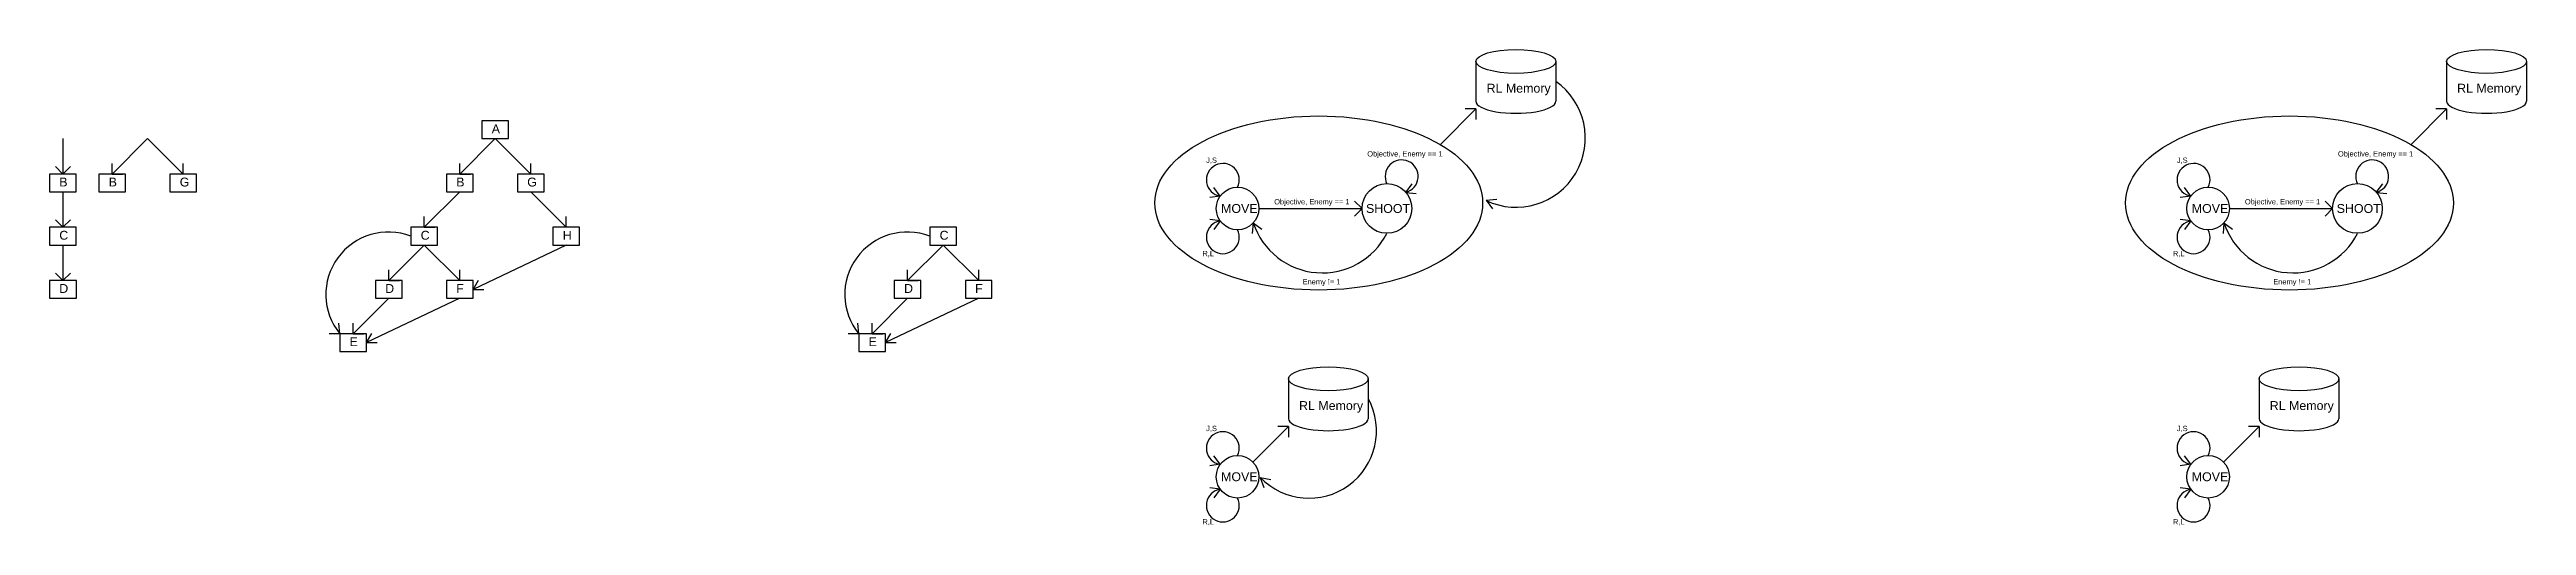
# Model space of a CAD drawing. Header units: inches. Extents: x -228 to 1167, y -185 to 83.
import ezdxf

# ---------------------------------------------------------------- set-up
doc = ezdxf.new("R2010")
doc.units = ezdxf.units.IN
doc.header["$MEASUREMENT"] = 0
doc.styles.get("Standard").update_dxf_attribs({"font": 'arial.ttf'})

msp = doc.modelspace()

# ---------------------------------------------------------------- linework, layer by layer
for p, q in [((575.3, 76.6), (575.3, 54.1)), ((620.3, 76.6), (620.3, 54.1)), ((1121.9, 76.6), (1121.9, 54.1)), ((1166.9, 76.6), (1166.9, 54.1)), ((555.3, 29.8), (575.3, 49.8)), ((575.3, 49.8), (569.3, 49.8)), ((575.3, 49.8), (575.3, 43.8)), ((1101.9, 29.8), (1121.9, 49.8)), ((1121.9, 49.8), (1115.9, 49.8)), ((1121.9, 49.8), (1121.9, 43.8)), ((-220.4, 33.1), (-220.4, 13.1)), ((-172.7, 33.1), (-192.7, 13.1)), ((-172.7, 33.1), (-152.7, 13.1)), ((23.1, 33.1), (3.1, 13.1)), ((23.1, 33.1), (43.1, 13.1)), ((-220.4, 13.1), (-224.6, 17.3)), ((-220.4, 13.1), (-216.1, 17.3)), ((-192.7, 13.1), (-192.7, 19.1)), ((-152.7, 13.1), (-152.7, 19.1)), ((3.1, 13.1), (3.1, 19.1)), ((43.1, 13.1), (43.1, 19.1)), ((-220.4, 3.1), (-220.4, -16.9)), ((-192.7, 13.1), (-186.7, 13.1)), ((-152.7, 13.1), (-158.7, 13.1)), ((3.1, 3.1), (-16.9, -16.9)), ((3.1, 13.1), (9.1, 13.1)), ((43.1, 13.1), (37.1, 13.1)), ((43.1, 3.1), (63.1, -16.9)), ((431.3, 0.7), (425.4, -0.1)), ((431.3, 0.7), (427.7, 5.5)), ((535.8, 2.8), (539.4, 7.6)), ((535.8, 2.8), (541.7, 2.1)), ((977.9, 0.7), (971.9, -0.1)), ((977.9, 0.7), (974.3, 5.5)), ((1082.3, 2.8), (1086, 7.6)), ((1082.3, 2.8), (1088.3, 2.1)), ((-220.4, -16.9), (-224.6, -12.7)), ((-220.4, -16.9), (-216.1, -12.7)), ((-16.9, -16.9), (-16.9, -10.9)), ((63.1, -16.9), (63.1, -10.9)), ((431.3, -13.3), (425.4, -12.6)), ((431.3, -13.3), (427.7, -18.1)), ((453.1, -6.3), (511.2, -6.3)), ((511.2, -6.3), (506.9, -2.1)), ((511.2, -6.3), (506.9, -10.6)), ((581.1, -1.7), (587, -1)), ((581.1, -1.7), (584.6, -6.5)), ((977.9, -13.3), (971.9, -12.6)), ((977.9, -13.3), (974.3, -18.1)), ((999.6, -6.3), (1057.7, -6.3)), ((1057.7, -6.3), (1053.5, -2.1)), ((1057.7, -6.3), (1053.5, -10.6)), ((-220.4, -26.9), (-220.4, -46.9)), ((-16.9, -26.9), (-36.9, -46.9)), ((-16.9, -16.9), (-10.9, -16.9)), ((-16.9, -26.9), (3.1, -46.9)), ((63.1, -26.9), (10.6, -51.9)), ((63.1, -16.9), (57.1, -16.9)), ((275.3, -26.9), (255.3, -46.9)), ((275.3, -26.9), (295.3, -46.9)), ((449.9, -14.4), (449.4, -20.4)), ((449.9, -14.4), (454.8, -17.9)), ((996.5, -14.4), (996, -20.4)), ((996.5, -14.4), (1001.4, -17.9)), ((-36.9, -46.9), (-36.9, -40.9)), ((3.1, -46.9), (3.1, -40.9)), ((255.3, -46.9), (255.3, -40.9)), ((295.3, -46.9), (295.3, -40.9)), ((-220.4, -46.9), (-224.6, -42.7)), ((-220.4, -46.9), (-216.1, -42.7)), ((-36.9, -46.9), (-30.9, -46.9)), ((3.1, -46.9), (-2.9, -46.9)), ((10.6, -51.9), (13.6, -46.7)), ((10.6, -51.9), (16.6, -51.9)), ((255.3, -46.9), (261.3, -46.9)), ((295.3, -46.9), (289.3, -46.9)), ((-36.9, -56.9), (-56.9, -76.9)), ((3.1, -56.9), (-49.4, -81.9)), ((255.3, -56.9), (235.3, -76.9)), ((295.3, -56.9), (242.8, -81.9)), ((-64.4, -76.9), (-70.4, -76.9)), ((-64.4, -76.9), (-65, -70.9)), ((-56.9, -76.9), (-56.9, -70.9)), ((-56.9, -76.9), (-50.9, -76.9)), ((-49.4, -81.9), (-46.4, -76.7)), ((-49.4, -81.9), (-43.4, -81.9)), ((227.8, -76.9), (221.8, -76.9)), ((227.8, -76.9), (227.2, -70.9)), ((235.3, -76.9), (235.3, -70.9)), ((235.3, -76.9), (241.3, -76.9)), ((242.8, -81.9), (245.8, -76.7)), ((242.8, -81.9), (248.8, -81.9)), ((469.7, -102.3), (469.7, -124.8)), ((514.7, -102.3), (514.7, -124.8)), ((1016.3, -102.3), (1016.3, -124.8)), ((1061.3, -102.3), (1061.3, -124.8)), ((449.7, -149.2), (469.7, -129.2)), ((469.7, -129.2), (463.7, -129.2)), ((469.7, -129.2), (469.7, -135.2)), ((996.3, -149.2), (1016.3, -129.2)), ((1016.3, -129.2), (1010.3, -129.2)), ((1016.3, -129.2), (1016.3, -135.2)), ((431.3, -150.5), (425.4, -151.3)), ((431.3, -150.5), (427.7, -145.7)), ((977.9, -150.5), (971.9, -151.3)), ((977.9, -150.5), (974.3, -145.7)), ((431.3, -164.5), (425.4, -163.8)), ((431.3, -164.5), (427.7, -169.3)), ((453.9, -157.9), (459.8, -159.1)), ((453.9, -157.9), (455.8, -163.6)), ((977.9, -164.5), (971.9, -163.8)), ((977.9, -164.5), (974.3, -169.3))]:
    msp.add_line(p, q)
for points in [[(15.6, 33.1), (30.6, 33.1), (30.6, 43.1), (15.6, 43.1)], [(-227.9, 3.1), (-212.9, 3.1), (-212.9, 13.1), (-227.9, 13.1)], [(-200.2, 3.1), (-185.2, 3.1), (-185.2, 13.1), (-200.2, 13.1)], [(-160.2, 3.1), (-145.2, 3.1), (-145.2, 13.1), (-160.2, 13.1)], [(-4.4, 3.1), (10.6, 3.1), (10.6, 13.1), (-4.4, 13.1)], [(35.6, 3.1), (50.6, 3.1), (50.6, 13.1), (35.6, 13.1)], [(-227.9, -26.9), (-212.9, -26.9), (-212.9, -16.9), (-227.9, -16.9)], [(-24.4, -26.9), (-9.4, -26.9), (-9.4, -16.9), (-24.4, -16.9)], [(55.6, -26.9), (70.6, -26.9), (70.6, -16.9), (55.6, -16.9)], [(267.8, -26.9), (282.8, -26.9), (282.8, -16.9), (267.8, -16.9)], [(-227.9, -56.9), (-212.8, -56.9), (-212.8, -46.9), (-227.9, -46.9)], [(-44.4, -56.9), (-29.4, -56.9), (-29.4, -46.9), (-44.4, -46.9)], [(-4.4, -56.9), (10.6, -56.9), (10.6, -46.9), (-4.4, -46.9)], [(247.8, -56.9), (262.8, -56.9), (262.8, -46.9), (247.8, -46.9)], [(287.8, -56.9), (302.8, -56.9), (302.8, -46.9), (287.8, -46.9)], [(-64.4, -86.9), (-49.4, -86.9), (-49.4, -76.9), (-64.4, -76.9)], [(227.8, -86.9), (242.8, -86.9), (242.8, -76.9), (227.8, -76.9)]]:
    msp.add_lwpolyline(points, close=True)
for centre, radius in [((441.1, -6.3), 12), ((525.2, -6.3), 14), ((987.6, -6.3), 12), ((1071.7, -6.3), 14), ((441.1, -157.5), 12), ((987.6, -157.5), 12)]:
    msp.add_circle(centre, radius)
for centre, radius, start, end in [((597.9, 33.4), 39, 244.3404, 54.9628), ((432.8, 9.8), 9.27, 333.4176, 260.9359), ((533.5, 11.8), 9.27, 284.3121, 206.5824), ((979.4, 9.8), 9.27, 333.4176, 260.9359), ((1080, 11.8), 9.27, 284.3121, 206.5824), ((432.8, -22.5), 9.27, 99.0641, 26.5824), ((979.4, -22.5), 9.27, 99.0641, 26.5824), ((-37.1, -54.8), 35.2, 68.8995, 219.0458), ((255.1, -54.8), 35.2, 68.8995, 219.0458), ((488.8, -1.7), 40.9, 198.1023, 332.9039), ((1035.4, -1.7), 40.9, 198.1023, 332.9039), ((481.3, -131.6), 38, 223.8454, 28.2786), ((432.8, -141.4), 9.27, 333.4176, 260.9359), ((979.4, -141.4), 9.27, 333.4176, 260.9359), ((432.8, -173.7), 9.27, 99.0641, 26.5824), ((979.4, -173.7), 9.27, 99.0641, 26.5824)]:
    msp.add_arc(centre, radius, start, end)
for centre, major_axis, ratio in [((597.8, 76.6), (-22.5, 0), 0.3), ((1144.4, 76.6), (-22.5, 0), 0.3), ((486.8, -3.2), (-92.3, 0), 0.531523), ((1033.4, -3.2), (-92.3, 0), 0.531523), ((492.2, -102.3), (-22.5, 0), 0.3), ((1038.8, -102.3), (-22.5, 0), 0.3)]:
    msp.add_ellipse(centre, major_axis=major_axis, ratio=ratio)
for centre in [(597.8, 54.1), (1144.4, 54.1), (492.2, -124.8), (1038.8, -124.8)]:
    msp.add_ellipse(centre, major_axis=(-22.5, 0), ratio=0.3, start_param=0, end_param=3.141593)

# ---------------------------------------------------------------- texts
for s, width, insert, char_height, attachment_point in [('RL Memory', 45.967, (581.3, 64), 5, 1), ('RL Memory', 45.967, (1127.8, 64), 5, 1), ('A', 5.467, (21.1, 41.1), 5, 1), ('J,S', 5.467, (423.4, 22.4), 3, 1), ('Objective, Enemy == 1', 45.111, (556.5, 26), 3, 3), ('J,S', 5.467, (970, 22.4), 3, 1), ('Objective, Enemy == 1', 45.111, (1103.1, 26), 3, 3), ('B', 5.467, (-222.4, 11.1), 5, 1), ('B', 5.467, (-194.6, 11.1), 5, 1), ('G', 5.467, (-154.6, 11.1), 5, 1), ('B', 5.467, (1.1, 11.1), 5, 1), ('G', 5.467, (41.1, 11.1), 5, 1), ('MOVE', 5.467, (431.8, -3.8), 5, 1), ('Objective, Enemy == 1', 45.111, (504.1, -1), 3, 3), ('SHOOT', 5.467, (513.4, -3.8), 5, 1), ('MOVE', 5.467, (978.4, -3.8), 5, 1), ('Objective, Enemy == 1', 45.111, (1050.7, -1), 3, 3), ('SHOOT', 5.467, (1060, -3.8), 5, 1), ('C', 5.467, (-222.4, -18.9), 5, 1), ('C', 5.467, (-18.9, -18.9), 5, 1), ('H', 5.467, (61.1, -18.9), 5, 1), ('C', 5.467, (273.3, -18.9), 5, 1), ('R,L', 5.467, (421.3, -30.2), 3, 1), ('R,L', 5.467, (967.8, -30.2), 3, 1), ('D', 5.467, (-222.4, -48.9), 5, 1), ('D', 5.467, (-38.9, -48.9), 5, 1), ('F', 5.467, (1.1, -48.9), 5, 1), ('D', 5.467, (253.3, -48.9), 5, 1), ('F', 5.467, (293.3, -48.9), 5, 1), ('Enemy != 1', 22.185, (499, -46.1), 3, 3), ('Enemy != 1', 22.185, (1045.6, -46.1), 3, 3), ('E', 5.467, (-58.9, -78.9), 5, 1), ('E', 5.467, (233.3, -78.9), 5, 1), ('RL Memory', 45.967, (475.7, -114.9), 5, 1), ('RL Memory', 45.967, (1022.3, -114.9), 5, 1), ('J,S', 5.467, (423.4, -128.8), 3, 1), ('J,S', 5.467, (970, -128.8), 3, 1), ('MOVE', 5.467, (431.8, -155), 5, 1), ('MOVE', 5.467, (978.4, -155), 5, 1), ('R,L', 5.467, (421.3, -181.4), 3, 1), ('R,L', 5.467, (967.8, -181.4), 3, 1)]:
    msp.add_mtext_dynamic_manual_height_columns(s, width=width, gutter_width=1, heights=[0], dxfattribs=dict(insert=insert, char_height=char_height, attachment_point=attachment_point))

doc.saveas('drawing.dxf')
